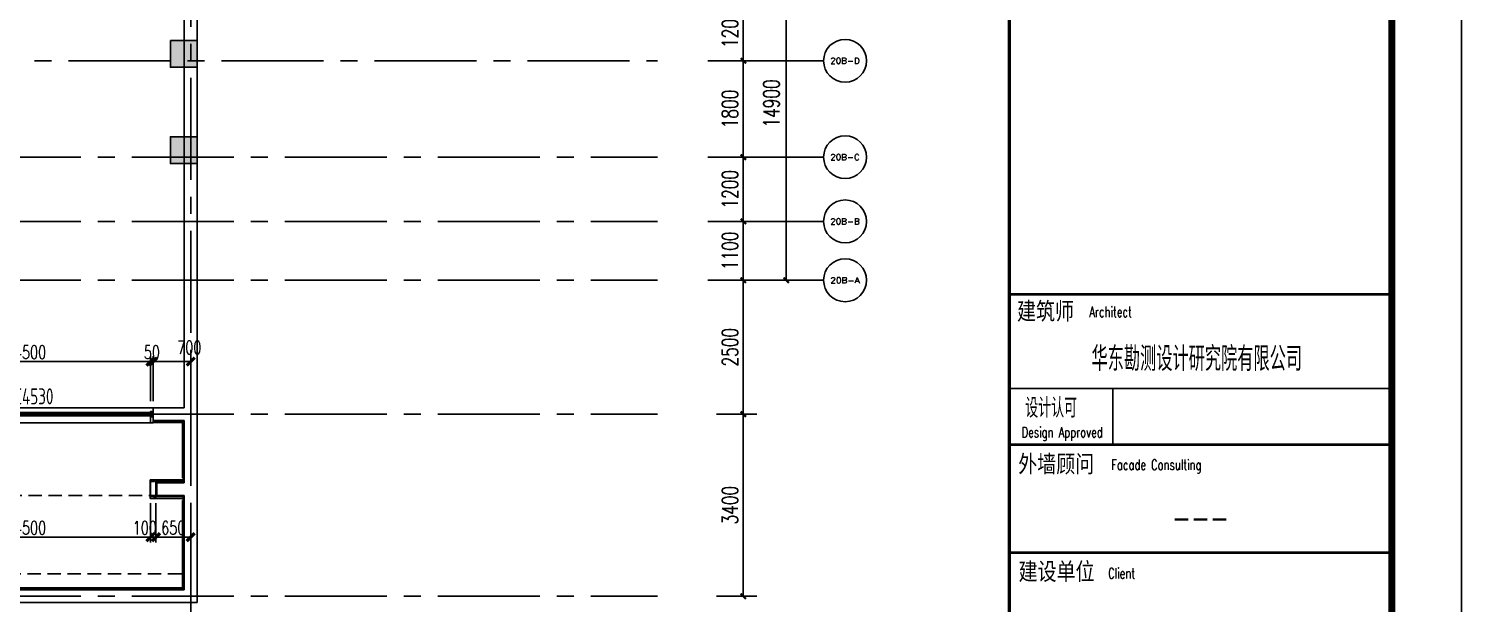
# Model space of a CAD drawing. Extents: x 296441 to 853063, y 459050 to 1117990.
# Drawn here: x 665072 to 691829, y 870785 to 881519 of the extents above; entities that cross this region are included whole.
import ezdxf
from ezdxf.enums import TextEntityAlignment as Align

# ---------------------------------------------------------------- set-up
doc = ezdxf.new("R2010")
doc.units = 0
doc.header["$LTSCALE"] = 1000
for name, pattern in [('14-FL01-P$0$HIDDEN', [0.375, 0.25, -0.125]), ('14-GRID$0$CENTER2', [28.575, 19.05, -3.175, 3.175, -3.175]), ('BSMT-PLAN-BS01$0$$0$HIDDEN', [0.375, 0.25, -0.125]), ('DZ-3-PLAN-FL01$0$DASHED2', [0.375, 0.25, -0.125])]:
    doc.linetypes.add(name, pattern=pattern)
for name, color, linetype in [('0-COL-H1', 170, 'Continuous'), ('14-GRID$0$G-GRID', 9, '14-GRID$0$CENTER2'), ('14-PLAN-BS01-P$0$A-ROOM-IDEN', 4, 'Continuous'), ('A-ROOF', 2, 'Continuous'), ('AXIS', 3, 'Continuous'), ('AXIS_TEXT', 7, 'Continuous'), ('BSMT-PLAN-BS01$0$A-WALL', 1, 'Continuous'), ('BSMT-PLAN-BS01$0$BSMT-PLAN-BS01-P$0$A-WALL', 1, 'Continuous'), ('DZ-3-PLAN-FL01$0$A-WALL', 1, 'Continuous'), ('DZ-PLAN-MAIN-FL01$0$A-WIND-IDEN', 33, 'Continuous'), ('E1-BS01-14$0$A-WALL-FNSH', 6, 'Continuous'), ('E1-BS01-18-19$0$A-FLOR', 23, 'Continuous'), ('E1-BS01-18-19$0$A-OVLK', 140, 'Continuous'), ('E1-BS01-18-19$0$A-SECT-WIND', 155, 'Continuous'), ('E1-BS01-18-19$0$A-SECT-WOOD', 17, 'Continuous'), ('E1-BS01-18-19$0$A-WALL-FNSH', 6, 'Continuous'), ('E1-BS01-18-19$0$G-XREF', 2, 'Continuous'), ('G-BS01-20$0$A-OVLK', 140, 'Continuous'), ('G-GRID-IDEN', 4, 'Continuous'), ('G-GRID-TEXT', 33, 'Continuous'), ('menchuangtao1$0$A-DETL-STONE', 42, 'Continuous'), ('menchuangtao1$0$A-WALL', 1, 'Continuous'), ('menchuangtao1$0$A_CUR_FRAME', 112, 'Continuous'), ('mentao100$0$A-SECT-FNSH', 6, 'Continuous'), ('mentao100$0$A-SECT-STONE', 42, 'Continuous'), ('mentao100$0$A-WALL', 1, 'Continuous'), ('PUB_DIM', 3, 'Continuous'), ('WALL', 242, 'Continuous'), ('ZT0_默认图层-----PM、LM、DY、JD', 7, 'Continuous'), ('ZT1_Dim---标注---PM、LM、DY、JD', 252, 'Continuous'), ('ZT1_通用--图框---PM、LM、DY、JD', 150, 'Continuous')]:
    doc.layers.add(name, color=color, linetype=linetype)
doc.styles.add('_TCH_AXIS', font='COMPLEX', dxfattribs={"bigfont": 'GBCBIG'})
doc.styles.add('_TCH_DIM_T3', font='SIMPLEX', dxfattribs={"width": 0.705882, "bigfont": 'GBCBIG'})
doc.styles.add('GOA_04_COMPLEX_1.00', font='complex.shx')
doc.styles.get("Standard").update_dxf_attribs({"font": 'gbenor.shx', "bigfont": 'gbcbig.shx'})
doc.styles.add('ZT-DIMSTYLE', font='ROMANS.shx', dxfattribs={"width": 0.7, "bigfont": 'CHINESE.shx'})
doc.styles.add('ZT_图框1', font='ROMANS', dxfattribs={"width": 0.8, "bigfont": 'CHINESE'})
doc.styles.add('ZT_图框2', font='', dxfattribs={"width": 0.8})
doc.styles.get('ZT_图框2').set_extended_font_data('NSimSun')
doc.dimstyles.new('_TCH_ARCH&&100', dxfattribs={"dimtxt": 297.5, "dimasz": 100, "dimexe": 250, "dimexo": 300, "dimgap": 100, "dimtad": 1, "dimdec": 0, "dimzin": 0, "dimdsep": 46, "dimtxsty": '_TCH_DIM_T3', "dimblk": 'ARCHTICK', "dimcen": 0.09, "dimclrt": 7, "dimazin": 2, "dimtfac": 1, "dimtdec": 0, "dimtix": 1, "dimtmove": 2, "dimatfit": 3, "dimfxl": 0, "dimtolj": 1, "dimtzin": 0, "dimarcsym": 0})
doc.dimstyles.new('ZT-DIM100', dxfattribs={"dimscale": 100, "dimtxt": 2.5, "dimasz": 1.5, "dimexe": 1, "dimexo": 1, "dimgap": 0.5, "dimtad": 1, "dimdec": 0, "dimdsep": 46, "dimtxsty": 'ZT-DIMSTYLE', "dimblk": 'ARCHTICK', "dimcen": 2.5, "dimclrd": 175, "dimclre": 175, "dimclrt": 7, "dimazin": 2, "dimtfac": 1, "dimtix": 1, "dimtmove": 2, "dimatfit": 3, "dimfxl": 0, "dimarcsym": 0})

# ---------------------------------------------------------------- blocks, each defined once
blk = doc.blocks.new('ZT_A1标准图框')
for p, q in [((776.24, -365.96), (831.18, -365.96)), ((790.94, -365.96), (790.94, -374))]:
    blk.add_line(p, q)
blk.add_lwpolyline([(0, -594), (841, -594), (841, 0), (0, 0)], close=True)
at = {"const_width": 1}
blk.add_lwpolyline([(25, -584), (831, -584), (831, -10), (25, -10)], close=True, dxfattribs=at)
for points, const_width in [([(776.05, -10), (776.05, -584)], 0.5), ([(776.05, -352.41), (831, -352.41)], 0.35), ([(776.24, -374), (831.18, -374)], 0.35), ([(776.05, -389.53), (831, -389.53)], 0.35)]:
    blk.add_lwpolyline(points, dxfattribs=dict(const_width=const_width))
for s, height, style, width, p in [('建筑师', 2.5, 'ZT_图框2', 0.8, (781.26, -356.06)), ('Architect', 1.5, 'ZT_图框1', 0.7, (790.6, -355.68)), ('设计认可', 2.8, 'ZT_图框1', 0.7, (782.07, -370.12)), ('Design Approved', 1.5, 'ZT_图框1', 0.7, (783.65, -372.97)), ('外墙顾问', 2.5, 'ZT_图框2', 0.8, (782.8, -378.02)), ('Facade Consulting', 1.5, 'ZT_图框1', 0.7, (797.19, -377.64)), ('建设单位', 2.5, 'ZT_图框2', 0.8, (782.85, -393.47)), ('Client', 1.5, 'ZT_图框1', 0.7, (792.19, -393.25))]:
    blk.add_text(s, height=height, dxfattribs=dict(style=style, width=width)).set_placement(p, align=Align.CENTER)
at = {"color": 190, "style": 'ZT_图框1', "width": 0.7}
blk.add_text('华东勘测设计研究院有限公司', height=3.5, dxfattribs=at).set_placement((802.99, -361.48), align=Align.MIDDLE)
at = {"style": 'ZT_图框1', "width": 0.7}
blk.add_text('---', height=3.5, dxfattribs=at).set_placement((803.53, -384.51), align=Align.MIDDLE)
at = {"color": 70, "ltscale": 0.3, "style": 'ZT_图框1', "flags": 8}
for tag, width, p in [('子项名称', 0.65, (803.53, -431.64)), ('图名', 0.8, (803.53, -450.79))]:
    blk.add_attdef(tag, text='', height=3.5, dxfattribs=dict(at, width=width)).set_placement(p, align=Align.MIDDLE)
at = {"color": 70, "style": 'ZT_图框1', "width": 0.7, "flags": 8}
for tag, p in [('比例', (823.26, -510.32)), ('版本', (823.22, -517.8)), ('图号', (809.52, -525.31))]:
    blk.add_attdef(tag, text='', height=2.8, dxfattribs=at).set_placement(p, align=Align.MIDDLE)
blk = doc.blocks.new('_AXISO')
at = {"layer": 'G-GRID-IDEN'}
blk.add_circle((0, 0), 0.5, dxfattribs=at)
at = {"layer": 'G-GRID-TEXT', "style": 'GOA_04_COMPLEX_1.00', "width": 1.041667}
blk.add_attdef('A', text='', height=0.56, dxfattribs=at).set_placement((-0.25, -0.28), (0.25, -0.28), align=Align.FIT)
blk = doc.blocks.new('_ArchTick')
at = {"color": 0, "linetype": 'ByBlock', "const_width": 0.4}
blk.add_lwpolyline([(-0.5, -0.5), (0.5, 0.5)], dxfattribs=at)
blk = doc.blocks.new('*D2183')
at = {"layer": 'Defpoints', "color": 0, "transparency": 16777216}
for p in [(677619, 874319), (678419, 874319), (677619, 870919)]:
    blk.add_point(p, dxfattribs=at)
at = {"layer": 'PUB_DIM', "color": 0, "lineweight": -2, "transparency": 16777216}
for p, q in [((677919, 874319), (678669, 874319)), ((678419, 870919), (678419, 874319)), ((677919, 870919), (678669, 870919))]:
    blk.add_line(p, q, dxfattribs=at)
at = {"layer": 'PUB_DIM', "color": 0, "lineweight": -2, "transparency": 16777216, "xscale": 100, "yscale": 100, "zscale": 100}
for p, rotation in [((678419, 874319), 90), ((678419, 870919), 270)]:
    blk.add_blockref('_ArchTick', p, dxfattribs=dict(at, rotation=rotation))
at = {"layer": 'PUB_DIM', "color": 7, "transparency": 16777216, "insert": (678170, 872619), "char_height": 297.5, "attachment_point": 5, "rotation": 90, "style": '_TCH_DIM_T3'}
blk.add_mtext('\\A1;3400', dxfattribs=at)
blk = doc.blocks.new('*D2184')
at = {"layer": 'Defpoints', "color": 0, "transparency": 16777216}
for p in [(677619, 876819), (678419, 876819), (677619, 874319)]:
    blk.add_point(p, dxfattribs=at)
at = {"layer": 'PUB_DIM', "color": 0, "lineweight": -2, "transparency": 16777216}
for p, q in [((677919, 876819), (678669, 876819)), ((678419, 874319), (678419, 876819)), ((677919, 874319), (678669, 874319))]:
    blk.add_line(p, q, dxfattribs=at)
at = {"layer": 'PUB_DIM', "color": 0, "lineweight": -2, "transparency": 16777216, "xscale": 100, "yscale": 100, "zscale": 100}
for p, rotation in [((678419, 876819), 90), ((678419, 874319), 270)]:
    blk.add_blockref('_ArchTick', p, dxfattribs=dict(at, rotation=rotation))
at = {"layer": 'PUB_DIM', "color": 7, "transparency": 16777216, "insert": (678170, 875569), "char_height": 297.5, "attachment_point": 5, "rotation": 90, "style": '_TCH_DIM_T3'}
blk.add_mtext('\\A1;2500', dxfattribs=at)
blk = doc.blocks.new('*D2185')
at = {"layer": 'Defpoints', "color": 0, "transparency": 16777216}
for p in [(677619, 877919), (678419, 877919), (677619, 876819)]:
    blk.add_point(p, dxfattribs=at)
at = {"layer": 'PUB_DIM', "color": 0, "lineweight": -2, "transparency": 16777216}
for p, q in [((677919, 877919), (678669, 877919)), ((678419, 876819), (678419, 877919)), ((677919, 876819), (678669, 876819))]:
    blk.add_line(p, q, dxfattribs=at)
at = {"layer": 'PUB_DIM', "color": 0, "lineweight": -2, "transparency": 16777216, "xscale": 100, "yscale": 100, "zscale": 100}
for p, rotation in [((678419, 877919), 90), ((678419, 876819), 270)]:
    blk.add_blockref('_ArchTick', p, dxfattribs=dict(at, rotation=rotation))
at = {"layer": 'PUB_DIM', "color": 7, "transparency": 16777216, "insert": (678170, 877369), "char_height": 297.5, "attachment_point": 5, "rotation": 90, "style": '_TCH_DIM_T3'}
blk.add_mtext('\\A1;1100', dxfattribs=at)
blk = doc.blocks.new('*D2186')
at = {"layer": 'Defpoints', "color": 0, "transparency": 16777216}
for p in [(677619, 879119), (678419, 879119), (677619, 877919)]:
    blk.add_point(p, dxfattribs=at)
at = {"layer": 'PUB_DIM', "color": 0, "lineweight": -2, "transparency": 16777216}
for p, q in [((677919, 879119), (678669, 879119)), ((678419, 877919), (678419, 879119)), ((677919, 877919), (678669, 877919))]:
    blk.add_line(p, q, dxfattribs=at)
at = {"layer": 'PUB_DIM', "color": 0, "lineweight": -2, "transparency": 16777216, "xscale": 100, "yscale": 100, "zscale": 100}
for p, rotation in [((678419, 879119), 90), ((678419, 877919), 270)]:
    blk.add_blockref('_ArchTick', p, dxfattribs=dict(at, rotation=rotation))
at = {"layer": 'PUB_DIM', "color": 7, "transparency": 16777216, "insert": (678170, 878519), "char_height": 297.5, "attachment_point": 5, "rotation": 90, "style": '_TCH_DIM_T3'}
blk.add_mtext('\\A1;1200', dxfattribs=at)
blk = doc.blocks.new('*D2187')
at = {"layer": 'Defpoints', "color": 0, "transparency": 16777216}
for p in [(677619, 880919), (678419, 880919), (677619, 879119)]:
    blk.add_point(p, dxfattribs=at)
at = {"layer": 'PUB_DIM', "color": 0, "lineweight": -2, "transparency": 16777216}
for p, q in [((677919, 880919), (678669, 880919)), ((678419, 879119), (678419, 880919)), ((677919, 879119), (678669, 879119))]:
    blk.add_line(p, q, dxfattribs=at)
at = {"layer": 'PUB_DIM', "color": 0, "lineweight": -2, "transparency": 16777216, "xscale": 100, "yscale": 100, "zscale": 100}
for p, rotation in [((678419, 880919), 90), ((678419, 879119), 270)]:
    blk.add_blockref('_ArchTick', p, dxfattribs=dict(at, rotation=rotation))
at = {"layer": 'PUB_DIM', "color": 7, "transparency": 16777216, "insert": (678170, 880019), "char_height": 297.5, "attachment_point": 5, "rotation": 90, "style": '_TCH_DIM_T3'}
blk.add_mtext('\\A1;1800', dxfattribs=at)
blk = doc.blocks.new('*D2188')
at = {"layer": 'Defpoints', "color": 0, "transparency": 16777216}
for p in [(677619, 882119), (678419, 882119), (677619, 880919)]:
    blk.add_point(p, dxfattribs=at)
at = {"layer": 'PUB_DIM', "color": 0, "lineweight": -2, "transparency": 16777216}
for p, q in [((677919, 882119), (678669, 882119)), ((678419, 880919), (678419, 882119)), ((677919, 880919), (678669, 880919))]:
    blk.add_line(p, q, dxfattribs=at)
at = {"layer": 'PUB_DIM', "color": 0, "lineweight": -2, "transparency": 16777216, "xscale": 100, "yscale": 100, "zscale": 100}
for p, rotation in [((678419, 882119), 90), ((678419, 880919), 270)]:
    blk.add_blockref('_ArchTick', p, dxfattribs=dict(at, rotation=rotation))
at = {"layer": 'PUB_DIM', "color": 7, "transparency": 16777216, "insert": (678170, 881519), "char_height": 297.5, "attachment_point": 5, "rotation": 90, "style": '_TCH_DIM_T3'}
blk.add_mtext('\\A1;1200', dxfattribs=at)
blk = doc.blocks.new('*D2193')
at = {"layer": 'Defpoints', "color": 0, "transparency": 16777216}
for p in [(678419, 891719), (679219, 891719), (678419, 876819)]:
    blk.add_point(p, dxfattribs=at)
at = {"layer": 'PUB_DIM', "color": 0, "lineweight": -2, "transparency": 16777216}
for p, q in [((678719, 891719), (679469, 891719)), ((679219, 876819), (679219, 891719)), ((678719, 876819), (679469, 876819))]:
    blk.add_line(p, q, dxfattribs=at)
at = {"layer": 'PUB_DIM', "color": 0, "lineweight": -2, "transparency": 16777216, "xscale": 100, "yscale": 100, "zscale": 100}
for p, rotation in [((679219, 891719), 90), ((679219, 876819), 270)]:
    blk.add_blockref('_ArchTick', p, dxfattribs=dict(at, rotation=rotation))
at = {"layer": 'PUB_DIM', "color": 7, "transparency": 16777216, "insert": (678944, 880122), "char_height": 297.5, "attachment_point": 5, "rotation": 90, "style": '_TCH_DIM_T3'}
blk.add_mtext('\\A1;14900', dxfattribs=at)
blk = doc.blocks.new('20B-1')
at = {"layer": 'DZ-PLAN-MAIN-FL01$0$A-WIND-IDEN', "color": 2, "width": 0.8}
blk.add_text('LPC4530', height=300, dxfattribs=at).set_placement((865270, 70975))
blk = doc.blocks.new('E1-BS01-18-19$0$750----DDDD')
at = {"layer": 'E1-BS01-18-19$0$A-SECT-WIND'}
for p, q in [((45, 32.5), (705, 32.5)), ((60, 15), (690, 15)), ((45, -32.5), (705, -32.5)), ((60, -15), (690, -15))]:
    blk.add_line(p, q, dxfattribs=at)
at = {"layer": 'E1-BS01-18-19$0$A-SECT-WOOD'}
for points in [[(0, 32.5), (45, 32.5), (45, -32.5), (0, -32.5)], [(60, 15), (60, -15), (45, -15), (45, 15)], [(690, 15), (690, -15), (705, -15), (705, 15)], [(750, 32.5), (705, 32.5), (705, -32.5), (750, -32.5)]]:
    blk.add_lwpolyline(points, close=True, dxfattribs=at)
blk = doc.blocks.new('menchuangtao1')
at = {"layer": 'menchuangtao1$0$A-DETL-STONE'}
blk.add_lwpolyline([(-10, -52), (-10, -159, -0.471625), (-15, -162, -0.528396), (-19, -165, 0.241692), (-51, -165, -0.528396), (-55, -162, -0.471625), (-60, -159), (-60, -52)], format="xyb", close=True, dxfattribs=at)
at = {"layer": 'menchuangtao1$0$A-WALL'}
for p, q in [((-10, 120), (-10, -120)), ((-10, 120), (10, 120)), ((-10, -120), (10, -120))]:
    blk.add_line(p, q, dxfattribs=at)
at = {"layer": 'menchuangtao1$0$A_CUR_FRAME'}
for p, q in [((-60, -52), (-10, 52)), ((-60, 52), (-10, -52))]:
    blk.add_line(p, q, dxfattribs=at)
blk.add_lwpolyline([(-10, -52), (-10, 52), (-60, 52), (-60, -52)], close=True, dxfattribs=at)
blk = doc.blocks.new('6yhd')
at = {"layer": 'E1-BS01-14$0$A-WALL-FNSH'}
blk.add_line((-9460, -3740), (-8900, -3740), dxfattribs=at)
at = {"layer": 'E1-BS01-18-19$0$A-FLOR'}
for p, q in [((-4298, -3480), (-8900, -3480)), ((-4342, -3765), (-8858, -3765))]:
    blk.add_line(p, q, dxfattribs=at)
at = {"layer": 'E1-BS01-18-19$0$A-OVLK'}
blk.add_line((-9445, -3755), (-8900, -3755), dxfattribs=at)
at = {"layer": 'WALL'}
for p, q in [((-9480, 7380), (-9480, -3480)), ((-9480, -3480), (-8900, -3480)), ((-9480, -3720), (-8900, -3720)), ((-8900, -3480), (-8900, -3720))]:
    blk.add_line(p, q, dxfattribs=at)
at = {"extrusion": (0, 0, -1), "zscale": -1}
for p in [(8100, -3600), (6600, -3600)]:
    blk.add_blockref('E1-BS01-18-19$0$750----DDDD', p, dxfattribs=at)
for p in [(-8100, -3600), (-6600, -3600)]:
    blk.add_blockref('E1-BS01-18-19$0$750----DDDD', p)
at = {"layer": 'E1-BS01-18-19$0$G-XREF', "extrusion": (0, 0, -1), "zscale": -1}
blk.add_blockref('menchuangtao1', (8910, -3600), dxfattribs=at)
blk = doc.blocks.new('2133')
at = {"layer": '14-PLAN-BS01-P$0$A-ROOM-IDEN', "linetype": '14-FL01-P$0$HIDDEN'}
for points in [[(2208876, 1716005), (2200771, 1716005)], [(2208876, 1715705), (2200771, 1715705)]]:
    blk.add_lwpolyline(points, dxfattribs=at)
blk = doc.blocks.new('mentao100')
at = {"layer": 'mentao100$0$A-SECT-FNSH'}
for p, q in [((-280, 140), (20, 140)), ((-280, -140), (20, -140))]:
    blk.add_line(p, q, dxfattribs=at)
at = {"layer": 'mentao100$0$A-SECT-STONE', "ltscale": 0.1}
blk.add_lwpolyline([(20, 140), (20, 160), (50, 160), (50, 140), (105, 140, -0.414214), (110, 135), (110, 130), (115, 130, -0.414165), (120, 125), (120, 98), (120, -125, -0.414165), (115, -130), (110, -130), (110, -135, -0.414214), (105, -140), (50, -140), (50, -160), (20, -160), (20, -140)], format="xyb", close=True, dxfattribs=at)
at = {"layer": 'mentao100$0$A-WALL'}
blk.add_lwpolyline([(-280, -120), (0, -120), (0, 120), (-280, 120)], dxfattribs=at)
blk = doc.blocks.new('*D2194')
at = {"layer": 'Defpoints', "color": 0, "ltscale": 1000, "transparency": 16777216}
for p in [(667448, 872759), (668098, 872759), (668098, 872021)]:
    blk.add_point(p, dxfattribs=at)
at = {"layer": 'ZT1_Dim---标注---PM、LM、DY、JD', "color": 175, "linetype": 'ByBlock', "lineweight": -2, "ltscale": 1000, "transparency": 16777216}
for p, q in [((667448, 872659), (667448, 871921)), ((668098, 872659), (668098, 871921))]:
    blk.add_line(p, q, dxfattribs=at)
at = {"layer": 'ZT1_Dim---标注---PM、LM、DY、JD', "color": 175, "lineweight": -2, "ltscale": 1000, "transparency": 16777216}
blk.add_line((667448, 872021), (668098, 872021), dxfattribs=at)
at = {"layer": 'ZT1_Dim---标注---PM、LM、DY、JD', "color": 175, "lineweight": -2, "ltscale": 1000, "transparency": 16777216, "xscale": 150, "yscale": 150, "zscale": 150, "rotation": 180}
blk.add_blockref('_ArchTick', (667448, 872021), dxfattribs=at)
at = {"layer": 'ZT1_Dim---标注---PM、LM、DY、JD', "color": 175, "lineweight": -2, "ltscale": 1000, "transparency": 16777216, "xscale": 150, "yscale": 150, "zscale": 150}
blk.add_blockref('_ArchTick', (668098, 872021), dxfattribs=at)
at = {"layer": 'ZT1_Dim---标注---PM、LM、DY、JD', "color": 7, "ltscale": 1000, "transparency": 16777216, "insert": (667773, 872196), "char_height": 250, "attachment_point": 5, "style": 'ZT-DIMSTYLE'}
blk.add_mtext('650', dxfattribs=at)
blk = doc.blocks.new('*D2195')
at = {"layer": 'Defpoints', "color": 0, "ltscale": 1000, "transparency": 16777216}
for p in [(667348, 872759), (667448, 872759), (667448, 872021)]:
    blk.add_point(p, dxfattribs=at)
at = {"layer": 'ZT1_Dim---标注---PM、LM、DY、JD', "color": 175, "linetype": 'ByBlock', "lineweight": -2, "ltscale": 1000, "transparency": 16777216}
for p, q in [((667348, 872659), (667348, 871921)), ((667448, 872659), (667448, 871921))]:
    blk.add_line(p, q, dxfattribs=at)
at = {"layer": 'ZT1_Dim---标注---PM、LM、DY、JD', "color": 175, "lineweight": -2, "ltscale": 1000, "transparency": 16777216}
for p, q in [((667348, 872021), (667198, 872021)), ((667348, 872021), (667448, 872021)), ((667448, 872021), (667598, 872021))]:
    blk.add_line(p, q, dxfattribs=at)
at = {"layer": 'ZT1_Dim---标注---PM、LM、DY、JD', "color": 175, "lineweight": -2, "ltscale": 1000, "transparency": 16777216, "xscale": 150, "yscale": 150, "zscale": 150}
blk.add_blockref('_ArchTick', (667348, 872021), dxfattribs=at)
at = {"layer": 'ZT1_Dim---标注---PM、LM、DY、JD', "color": 175, "lineweight": -2, "ltscale": 1000, "transparency": 16777216, "xscale": 150, "yscale": 150, "zscale": 150, "rotation": 180}
blk.add_blockref('_ArchTick', (667448, 872021), dxfattribs=at)
at = {"layer": 'ZT1_Dim---标注---PM、LM、DY、JD', "color": 7, "ltscale": 1000, "transparency": 16777216, "insert": (667240, 872196), "char_height": 250, "attachment_point": 5, "style": 'ZT-DIMSTYLE'}
blk.add_mtext('100', dxfattribs=at)
blk = doc.blocks.new('*D2196')
at = {"layer": 'Defpoints', "color": 0, "ltscale": 1000, "transparency": 16777216}
for p in [(662848, 872759), (667348, 872759), (667348, 872021)]:
    blk.add_point(p, dxfattribs=at)
at = {"layer": 'ZT1_Dim---标注---PM、LM、DY、JD', "color": 175, "linetype": 'ByBlock', "lineweight": -2, "ltscale": 1000, "transparency": 16777216}
for p, q in [((662848, 872659), (662848, 871921)), ((667348, 872659), (667348, 871921))]:
    blk.add_line(p, q, dxfattribs=at)
at = {"layer": 'ZT1_Dim---标注---PM、LM、DY、JD', "color": 175, "lineweight": -2, "ltscale": 1000, "transparency": 16777216}
blk.add_line((662848, 872021), (667348, 872021), dxfattribs=at)
at = {"layer": 'ZT1_Dim---标注---PM、LM、DY、JD', "color": 175, "lineweight": -2, "ltscale": 1000, "transparency": 16777216, "xscale": 150, "yscale": 150, "zscale": 150, "rotation": 180}
blk.add_blockref('_ArchTick', (662848, 872021), dxfattribs=at)
at = {"layer": 'ZT1_Dim---标注---PM、LM、DY、JD', "color": 175, "lineweight": -2, "ltscale": 1000, "transparency": 16777216, "xscale": 150, "yscale": 150, "zscale": 150}
blk.add_blockref('_ArchTick', (667348, 872021), dxfattribs=at)
at = {"layer": 'ZT1_Dim---标注---PM、LM、DY、JD', "color": 7, "ltscale": 1000, "transparency": 16777216, "insert": (665098, 872196), "char_height": 250, "attachment_point": 5, "style": 'ZT-DIMSTYLE'}
blk.add_mtext('4500', dxfattribs=at)
blk = doc.blocks.new('*D2265')
at = {"layer": 'Defpoints', "color": 0, "ltscale": 1000, "transparency": 16777216}
for p in [(668098, 875300), (667398, 874459), (668098, 874459)]:
    blk.add_point(p, dxfattribs=at)
at = {"layer": 'ZT1_Dim---标注---PM、LM、DY、JD', "color": 175, "linetype": 'ByBlock', "lineweight": -2, "ltscale": 1000, "transparency": 16777216}
for p, q in [((667398, 874559), (667398, 875400)), ((667398, 875300), (668098, 875300)), ((668098, 874559), (668098, 875400))]:
    blk.add_line(p, q, dxfattribs=at)
at = {"layer": 'ZT1_Dim---标注---PM、LM、DY、JD', "color": 175, "lineweight": -2, "ltscale": 1000, "transparency": 16777216, "xscale": 150, "yscale": 150, "zscale": 150, "rotation": 180}
blk.add_blockref('_ArchTick', (667398, 875300), dxfattribs=at)
at = {"layer": 'ZT1_Dim---标注---PM、LM、DY、JD', "color": 175, "lineweight": -2, "ltscale": 1000, "transparency": 16777216, "xscale": 150, "yscale": 150, "zscale": 150}
blk.add_blockref('_ArchTick', (668098, 875300), dxfattribs=at)
at = {"layer": 'ZT1_Dim---标注---PM、LM、DY、JD', "color": 7, "ltscale": 1000, "transparency": 16777216, "insert": (668073, 875563), "char_height": 250, "attachment_point": 5, "style": 'ZT-DIMSTYLE'}
blk.add_mtext('700', dxfattribs=at)
blk = doc.blocks.new('*D2266')
at = {"layer": 'Defpoints', "color": 0, "ltscale": 1000, "transparency": 16777216}
for p in [(667398, 875300), (667348, 874459), (667398, 874459)]:
    blk.add_point(p, dxfattribs=at)
at = {"layer": 'ZT1_Dim---标注---PM、LM、DY、JD', "color": 175, "linetype": 'ByBlock', "lineweight": -2, "ltscale": 1000, "transparency": 16777216}
for p, q in [((667348, 875300), (667198, 875300)), ((667348, 874559), (667348, 875400)), ((667348, 875300), (667398, 875300)), ((667398, 874559), (667398, 875400)), ((667398, 875300), (667548, 875300))]:
    blk.add_line(p, q, dxfattribs=at)
at = {"layer": 'ZT1_Dim---标注---PM、LM、DY、JD', "color": 175, "lineweight": -2, "ltscale": 1000, "transparency": 16777216, "xscale": 150, "yscale": 150, "zscale": 150}
blk.add_blockref('_ArchTick', (667348, 875300), dxfattribs=at)
at = {"layer": 'ZT1_Dim---标注---PM、LM、DY、JD', "color": 175, "lineweight": -2, "ltscale": 1000, "transparency": 16777216, "xscale": 150, "yscale": 150, "zscale": 150, "rotation": 180}
blk.add_blockref('_ArchTick', (667398, 875300), dxfattribs=at)
at = {"layer": 'ZT1_Dim---标注---PM、LM、DY、JD', "color": 7, "ltscale": 1000, "transparency": 16777216, "insert": (667373, 875475), "char_height": 250, "attachment_point": 5, "style": 'ZT-DIMSTYLE'}
blk.add_mtext('50', dxfattribs=at)
blk = doc.blocks.new('*D2267')
at = {"layer": 'Defpoints', "color": 0, "ltscale": 1000, "transparency": 16777216}
for p in [(667348, 875300), (662848, 874459), (667348, 874459)]:
    blk.add_point(p, dxfattribs=at)
at = {"layer": 'ZT1_Dim---标注---PM、LM、DY、JD', "color": 175, "linetype": 'ByBlock', "lineweight": -2, "ltscale": 1000, "transparency": 16777216}
for p, q in [((662848, 874559), (662848, 875400)), ((662848, 875300), (667348, 875300)), ((667348, 874559), (667348, 875400))]:
    blk.add_line(p, q, dxfattribs=at)
at = {"layer": 'ZT1_Dim---标注---PM、LM、DY、JD', "color": 175, "lineweight": -2, "ltscale": 1000, "transparency": 16777216, "xscale": 150, "yscale": 150, "zscale": 150, "rotation": 180}
blk.add_blockref('_ArchTick', (662848, 875300), dxfattribs=at)
at = {"layer": 'ZT1_Dim---标注---PM、LM、DY、JD', "color": 175, "lineweight": -2, "ltscale": 1000, "transparency": 16777216, "xscale": 150, "yscale": 150, "zscale": 150}
blk.add_blockref('_ArchTick', (667348, 875300), dxfattribs=at)
at = {"layer": 'ZT1_Dim---标注---PM、LM、DY、JD', "color": 7, "ltscale": 1000, "transparency": 16777216, "insert": (665098, 875475), "char_height": 250, "attachment_point": 5, "style": 'ZT-DIMSTYLE'}
blk.add_mtext('4500', dxfattribs=at)
blk = doc.blocks.new('*U2449')
at = {"layer": 'E1-BS01-18-19$0$A-OVLK'}
for p, q in [((-490, 175), (125, 175)), ((125, -175), (125, 175)), ((-490, -175), (125, -175))]:
    blk.add_line(p, q, dxfattribs=at)

msp = doc.modelspace()

# ---------------------------------------------------------------- linework, layer by layer
at = {"layer": '0-COL-H1'}
for points in [[(667718.5, 881299.3), (668218.5, 881299.3), (668218.5, 880799.3), (667718.5, 880799.3)], [(667978.5, 879499.3), (667978.5, 879499.3), (667718.5, 879499.3), (667718.5, 878999.3), (668218.5, 878999.3), (668218.5, 879499.3)]]:
    msp.add_lwpolyline(points, close=True, dxfattribs=at)
at = {"layer": '0-COL-H1', "color": 254}
for points in [[(668218.5, 880799.3), (668218.5, 881299.3), (667718.5, 880799.3), (667718.5, 881299.3)], [(667978.5, 879499.3), (668218.5, 878999.3), (667718.5, 879499.3), (667718.5, 878999.3)], [(667978.5, 879499.3), (668218.5, 879499.3), (667978.5, 879499.3), (668218.5, 878999.3)]]:
    msp.add_solid(points, dxfattribs=at)
at = {"layer": '14-GRID$0$G-GRID', "color": 8, "ltscale": 0.1}
for p, q in [((668098.5, 900603), (668098.5, 867844.6)), ((620098.5, 880919.3), (676818.6, 880919.3)), ((598417.5, 879119.3), (676818.6, 879119.3)), ((598417.5, 877919.3), (676818.6, 877919.3)), ((598417.5, 876819.3), (676818.6, 876819.3)), ((598417.5, 874319.3), (676818.6, 874319.3)), ((598417.5, 870919.3), (676818.6, 870919.3))]:
    msp.add_line(p, q, dxfattribs=at)
at = {"layer": 'AXIS'}
for p, q in [((677757.7, 880919.3), (679918.6, 880919.3)), ((677757.7, 879119.3), (679918.6, 879119.3)), ((677757.7, 877919.3), (679918.6, 877919.3)), ((677757.7, 876819.3), (679918.6, 876819.3))]:
    msp.add_line(p, q, dxfattribs=at)
at = {"layer": 'BSMT-PLAN-BS01$0$A-WALL', "color": 1}
for p, q in [((668218.5, 870799.3), (668218.5, 891639.3)), ((667978.5, 873039.3), (667978.5, 874199.3)), ((667978.5, 871039.3), (667978.5, 872799.3)), ((658618.5, 871039.3), (667978.5, 871039.3)), ((608578.5, 870799.3), (668218.5, 870799.3))]:
    msp.add_line(p, q, dxfattribs=at)
at = {"layer": 'BSMT-PLAN-BS01$0$A-WALL', "color": 5, "linetype": 'BSMT-PLAN-BS01$0$$0$HIDDEN'}
msp.add_line((608818.5, 872799.3), (667978.5, 872799.3), dxfattribs=at)
at = {"layer": 'BSMT-PLAN-BS01$0$BSMT-PLAN-BS01-P$0$A-WALL', "color": 1}
msp.add_line((668218.5, 870799.3), (668218.5, 891639.3), dxfattribs=at)
at = {"layer": 'E1-BS01-18-19$0$A-WALL-FNSH'}
for p, q in [((667958.5, 873059.3), (667468.5, 873059.3)), ((667958.5, 872779.3), (667468.5, 872779.3))]:
    msp.add_line(p, q, dxfattribs=at)
at = {"layer": 'G-BS01-20$0$A-OVLK'}
for p, q in [((667943.5, 873129.3), (667943.5, 874164.3)), ((667943.5, 871074.3), (667943.5, 872709.3)), ((658653.5, 871074.3), (667943.5, 871074.3))]:
    msp.add_line(p, q, dxfattribs=at)
at = {"layer": 'mentao100$0$A-SECT-FNSH'}
for p, q in [((667958.5, 873059.3), (667958.5, 874179.3)), ((667958.5, 871059.3), (667958.5, 872779.3)), ((658638.5, 871059.3), (667958.5, 871059.3))]:
    msp.add_line(p, q, dxfattribs=at)
at = {"layer": 'WALL'}
for p, q in [((667978.5, 873039.3), (667468.5, 873039.3)), ((667468.5, 872799.3), (667468.5, 873039.3)), ((667978.5, 872799.3), (667468.5, 872799.3))]:
    msp.add_line(p, q, dxfattribs=at)

# ---------------------------------------------------------------- block references
msp.add_blockref('20B-1', (-200784.3, 803526.5))
at = {"layer": 'A-ROOF'}
msp.add_blockref('2133', (-1540952.4, -844665.4), dxfattribs=at)
at = {"layer": 'AXIS'}
ref = msp.add_blockref('_AXISO', (680318.6, 880919.3), dxfattribs=dict(at, xscale=800, yscale=800, zscale=800))
ref.add_attrib('A', '20B-D', dxfattribs={"layer": 'AXIS_TEXT', "height": 109.83, "style": '_TCH_AXIS'}).set_placement((680044.1, 880864.4), (680593.2, 880864.4), align=Align.FIT)
ref = msp.add_blockref('_AXISO', (680318.6, 879119.3), dxfattribs=dict(at, xscale=800, yscale=800, zscale=800))
ref.add_attrib('A', '20B-C', dxfattribs={"layer": 'AXIS_TEXT', "height": 111.87, "style": '_TCH_AXIS'}).set_placement((680044.3, 879063.4), (680593, 879063.4), align=Align.FIT)
ref = msp.add_blockref('_AXISO', (680318.6, 877919.3), dxfattribs=dict(at, xscale=800, yscale=800, zscale=800))
ref.add_attrib('A', '20B-B', dxfattribs={"layer": 'AXIS_TEXT', "height": 109.83, "style": '_TCH_AXIS'}).set_placement((680044.1, 877864.4), (680593.2, 877864.4), align=Align.FIT)
ref = msp.add_blockref('_AXISO', (680318.6, 876819.3), dxfattribs=dict(at, xscale=800, yscale=800, zscale=800))
ref.add_attrib('A', '20B-A', dxfattribs={"layer": 'AXIS_TEXT', "height": 108.83, "style": '_TCH_AXIS'}).set_placement((680044, 876764.9), (680593.3, 876764.9), align=Align.FIT)
at = {"layer": 'DZ-3-PLAN-FL01$0$A-WALL', "color": 33, "linetype": 'DZ-3-PLAN-FL01$0$DASHED2', "extrusion": (0, 0, -1), "zscale": -1}
msp.add_blockref('6yhd', (-658498.5, 877919.3), dxfattribs=at)
at = {"layer": 'E1-BS01-18-19$0$G-XREF', "xscale": -1}
msp.add_blockref('mentao100', (667468.5, 872919.3), dxfattribs=at)
at = {"layer": 'ZT0_默认图层-----PM、LM、DY、JD', "ltscale": 1000, "xscale": -1}
msp.add_blockref('*U2449', (667468.5, 872919.3), dxfattribs=at)
at = {"layer": 'ZT1_通用--图框---PM、LM、DY、JD', "ltscale": 10, "xscale": 130, "yscale": 130, "zscale": 130}
msp.add_blockref('ZT_A1标准图框', (582499.1, 922370), dxfattribs=at)

# ---------------------------------------------------------------- dimensions: what is measured, and where the dimension line sits
at = {"layer": 'PUB_DIM'}
dim = msp.add_linear_dim(base=(679218.6, 891719.3), p1=(678418.6, 876819.3), p2=(678418.6, 891719.3), angle=90, dimstyle='_TCH_ARCH&&100', dxfattribs=at)
dim.commit()
dim.dimension.update_dxf_attribs({"geometry": '*D2193', "text_midpoint": (678943.6, 880121.6), "dimtype": 161})
for p1, p2, picture, middle in [((677618.6, 880919.3), (677618.6, 882119.3), '*D2188', (678169.9, 881519.3)), ((677618.6, 879119.3), (677618.6, 880919.3), '*D2187', (678169.9, 880019.3)), ((677618.6, 877919.3), (677618.6, 879119.3), '*D2186', (678169.9, 878519.3)), ((677618.6, 876819.3), (677618.6, 877919.3), '*D2185', (678169.9, 877369.3)), ((677618.6, 874319.3), (677618.6, 876819.3), '*D2184', (678169.9, 875569.3)), ((677618.6, 870919.3), (677618.6, 874319.3), '*D2183', (678169.9, 872619.3))]:
    dim = msp.add_aligned_dim(p1=p1, p2=p2, distance=-800, dimstyle='_TCH_ARCH&&100', dxfattribs=at)
    dim.commit()
    dim.dimension.update_dxf_attribs({"geometry": picture, "text_midpoint": middle})
at = {"layer": 'ZT1_Dim---标注---PM、LM、DY、JD', "ltscale": 1000}
for base, p1, p2, picture, middle in [((667348.5, 875300.4), (662848.4, 874459.3), (667348.5, 874459.3), '*D2267', (665098.4, 875475.4)), ((667398.5, 875300.4), (667348.5, 874459.3), (667398.5, 874459.3), '*D2266', (667373.5, 875475.4))]:
    dim = msp.add_linear_dim(base=base, p1=p1, p2=p2, dimstyle='ZT-DIM100', dxfattribs=at)
    dim.commit()
    dim.dimension.update_dxf_attribs({"geometry": picture, "text_midpoint": middle})
dim = msp.add_linear_dim(base=(668098.5, 875300.4), p1=(667398.5, 874459.3), p2=(668098.5, 874459.3), dimstyle='ZT-DIM100', dxfattribs=at)
dim.commit()
dim.dimension.update_dxf_attribs({"geometry": '*D2265', "text_midpoint": (668073.5, 875562.9), "dimtype": 160})
for base, p1, p2, picture, middle in [((667348.5, 872020.5, 0), (662848.4, 872759.3, 0), (667348.5, 872759.3, 0), '*D2196', (665098.4, 872195.5, 0)), ((668098.5, 872020.5, 0), (667448.5, 872759.3, 0), (668098.5, 872759.3, 0), '*D2194', (667773.5, 872195.5, 0))]:
    dim = msp.add_linear_dim(base=base, p1=p1, p2=p2, dimstyle='ZT-DIM100', override={"dimfxl": 200}, dxfattribs=at)
    dim.commit()
    dim.dimension.update_dxf_attribs({"geometry": picture, "text_midpoint": middle})
dim = msp.add_linear_dim(base=(667448.5, 872020.5, 0), p1=(667348.5, 872759.3, 0), p2=(667448.5, 872759.3, 0), dimstyle='ZT-DIM100', override={"dimfxl": 200}, dxfattribs=at)
dim.commit()
dim.dimension.update_dxf_attribs({"geometry": '*D2195', "text_midpoint": (667240.1, 872195.5, 0), "dimtype": 160})

doc.saveas('drawing.dxf')
